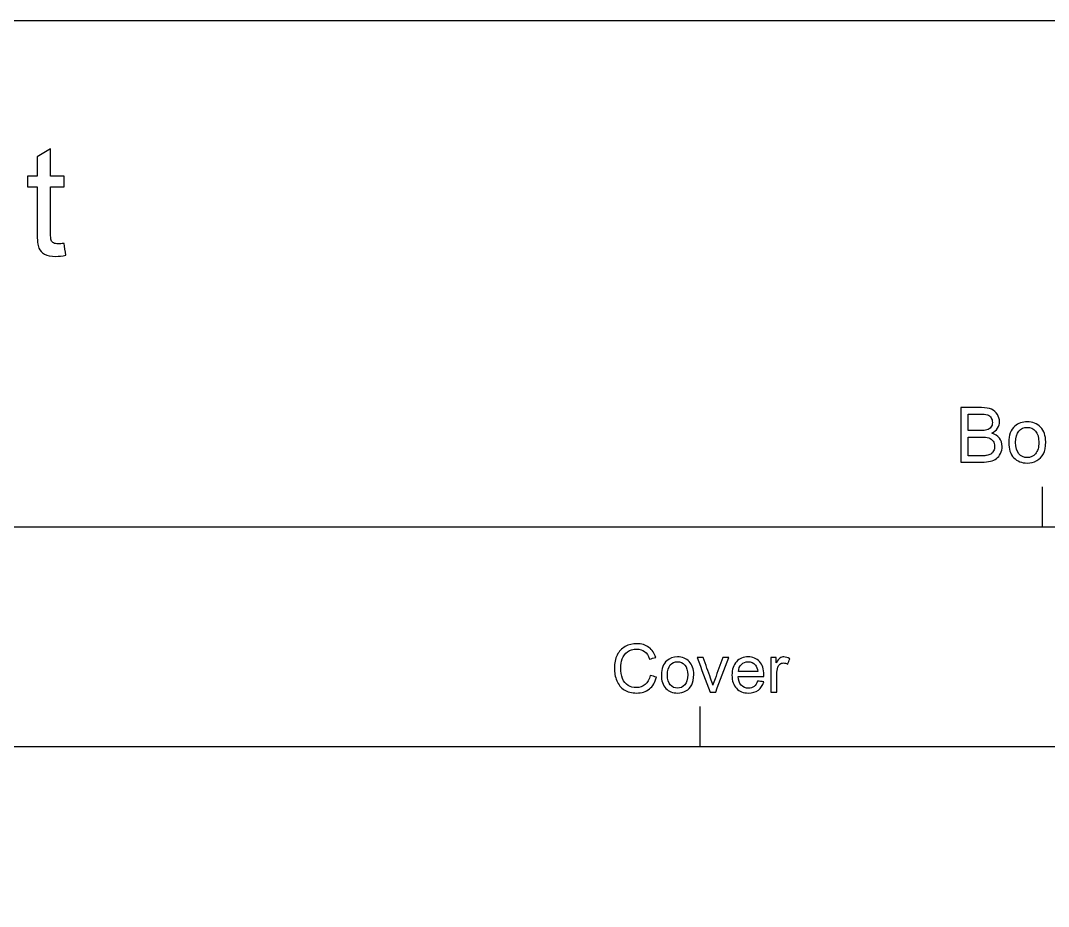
# Model space of a CAD drawing. Extents: x 0 to 1200, y 0 to 700.
# Drawn here: x 181.8 to 372.2, y 535.9 to 700 of the extents above; entities that cross this region are included whole.
import ezdxf

# ---------------------------------------------------------------- set-up
doc = ezdxf.new("R2010")
doc.units = 0
doc.header["$MEASUREMENT"] = 0
doc.layers.add('DEFAULT', color=7, linetype='CONTINUOUS')

msp = doc.modelspace()

# ---------------------------------------------------------------- linework, layer by layer
at = {"layer": 'DEFAULT', "color": 38}
msp.add_lwpolyline([(1200, 0), (0, 0), (0, 700), (1200, 700)], close=True, dxfattribs=at)
at = {"layer": 'DEFAULT', "color": 7}
for points in [[(371.04, 613.62), (371.04, 606.24)], [(32.24, 601.59), (32.24, 606.24), (728.58, 606.24), (728.58, 601.59)], [(307.65, 572.95), (307.65, 565.56)], [(164.66, 560.92), (164.66, 565.56), (450.63, 565.56), (450.63, 560.92)]]:
    msp.add_lwpolyline(points, dxfattribs=at)
at = {"layer": 'DEFAULT', "color": 38}
for points, knots in [([(189.88, 658.73), (189.99, 658), (190.11, 657.27), (190.23, 656.54), (189.54, 656.39), (188.91, 656.32), (188.36, 656.32), (187.46, 656.32), (186.76, 656.46), (186.27, 656.75), (185.77, 657.03), (185.42, 657.41), (185.22, 657.87), (185.02, 658.33), (184.91, 659.31), (184.91, 660.8), (184.91, 663.61), (184.91, 666.41), (184.91, 669.22), (184.31, 669.22), (183.7, 669.22), (183.1, 669.22), (183.1, 669.86), (183.1, 670.5), (183.1, 671.15), (183.7, 671.15), (184.31, 671.15), (184.91, 671.15), (184.91, 672.36), (184.91, 673.56), (184.91, 674.77), (185.74, 675.27), (186.56, 675.76), (187.38, 676.26), (187.38, 674.56), (187.38, 672.85), (187.38, 671.15), (188.21, 671.15), (189.04, 671.15), (189.88, 671.15), (189.88, 670.5), (189.88, 669.86), (189.88, 669.22), (189.04, 669.22), (188.21, 669.22), (187.38, 669.22), (187.38, 666.37), (187.38, 663.51), (187.38, 660.66), (187.38, 659.95), (187.42, 659.5), (187.51, 659.3), (187.6, 659.09), (187.74, 658.93), (187.94, 658.81), (188.14, 658.69), (188.42, 658.64), (188.79, 658.64), (189.06, 658.64), (189.43, 658.67), (189.88, 658.73)], [0, 0, 0, 0, 6.29355, 6.29355, 6.29355, 7.29355, 7.29355, 7.29355, 8.29355, 8.29355, 8.29355, 9.29355, 9.29355, 9.29355, 10.29355, 10.29355, 10.29355, 34.16155, 34.16155, 34.16155, 39.31755, 39.31755, 39.31755, 44.78555, 44.78555, 44.78555, 49.94155, 49.94155, 49.94155, 60.21555, 60.21555, 60.21555, 68.38268, 68.38268, 68.38268, 82.87568, 82.87568, 82.87568, 89.94568, 89.94568, 89.94568, 95.41368, 95.41368, 95.41368, 102.48368, 102.48368, 102.48368, 126.74168, 126.74168, 126.74168, 127.74168, 127.74168, 127.74168, 128.74168, 128.74168, 128.74168, 129.74168, 129.74168, 129.74168, 130.74168, 130.74168, 130.74168, 130.74168]), ([(355.99, 618.2), (355.99, 621.56), (355.99, 624.93), (355.99, 628.3), (357.25, 628.3), (358.52, 628.3), (359.78, 628.3), (360.55, 628.3), (361.17, 628.2), (361.64, 627.99), (362.1, 627.79), (362.47, 627.47), (362.73, 627.05), (363, 626.62), (363.13, 626.18), (363.13, 625.71), (363.13, 625.28), (363.01, 624.88), (362.78, 624.49), (362.54, 624.11), (362.19, 623.81), (361.71, 623.57), (362.33, 623.39), (362.8, 623.09), (363.12, 622.65), (363.45, 622.22), (363.62, 621.71), (363.62, 621.13), (363.62, 620.65), (363.52, 620.21), (363.32, 619.81), (363.12, 619.4), (362.87, 619.09), (362.58, 618.87), (362.28, 618.64), (361.91, 618.48), (361.47, 618.37), (361.03, 618.25), (360.48, 618.2), (359.84, 618.2), (358.56, 618.2), (357.27, 618.2), (355.99, 618.2)], [10.918, 10.918, 10.918, 10.918, 39.551, 39.551, 39.551, 50.293, 50.293, 50.293, 51.293, 51.293, 51.293, 52.293, 52.293, 52.293, 53.293, 53.293, 53.293, 54.293, 54.293, 54.293, 55.293, 55.293, 55.293, 56.293, 56.293, 56.293, 57.293, 57.293, 57.293, 58.293, 58.293, 58.293, 59.293, 59.293, 59.293, 60.293, 60.293, 60.293, 61.293, 61.293, 61.293, 72.211, 72.211, 72.211, 72.211]), ([(357.33, 624.05), (358.05, 624.05), (358.78, 624.05), (359.51, 624.05), (360.1, 624.05), (360.53, 624.09), (360.78, 624.17), (361.12, 624.27), (361.38, 624.44), (361.55, 624.67), (361.73, 624.91), (361.81, 625.2), (361.81, 625.56), (361.81, 625.89), (361.73, 626.19), (361.57, 626.44), (361.41, 626.7), (361.18, 626.87), (360.88, 626.96), (360.58, 627.06), (360.07, 627.11), (359.34, 627.11), (358.67, 627.11), (358, 627.11), (357.33, 627.11), (357.33, 626.09), (357.33, 625.07), (357.33, 624.05)], [8.652, 8.652, 8.652, 8.652, 14.843, 14.843, 14.843, 15.843, 15.843, 15.843, 16.843, 16.843, 16.843, 17.843, 17.843, 17.843, 18.843, 18.843, 18.843, 19.843, 19.843, 19.843, 20.843, 20.843, 20.843, 26.566, 26.566, 26.566, 35.218, 35.218, 35.218, 35.218]), ([(364.84, 621.86), (364.84, 623.21), (365.21, 624.21), (365.97, 624.87), (366.6, 625.41), (367.36, 625.68), (368.27, 625.68), (369.27, 625.68), (370.1, 625.35), (370.73, 624.69), (371.37, 624.03), (371.69, 623.12), (371.69, 621.96), (371.69, 621.02), (371.55, 620.28), (371.27, 619.74), (370.99, 619.2), (370.57, 618.78), (370.03, 618.48), (369.5, 618.18), (368.91, 618.03), (368.27, 618.03), (367.24, 618.03), (366.41, 618.36), (365.78, 619.02), (365.15, 619.67), (364.84, 620.62), (364.84, 621.86)], [1, 1, 1, 1, 2, 2, 2, 3, 3, 3, 4, 4, 4, 5, 5, 5, 6, 6, 6, 7, 7, 7, 8, 8, 8, 9, 9, 9, 10, 10, 10, 10]), ([(366.11, 621.86), (366.11, 620.92), (366.32, 620.22), (366.72, 619.75), (367.13, 619.28), (367.65, 619.05), (368.27, 619.05), (368.88, 619.05), (369.4, 619.29), (369.8, 619.75), (370.21, 620.22), (370.42, 620.94), (370.42, 621.9), (370.42, 622.8), (370.21, 623.49), (369.8, 623.95), (369.39, 624.42), (368.88, 624.65), (368.27, 624.65), (367.65, 624.65), (367.13, 624.42), (366.72, 623.96), (366.32, 623.49), (366.11, 622.79), (366.11, 621.86)], [1, 1, 1, 1, 2, 2, 2, 3, 3, 3, 4, 4, 4, 5, 5, 5, 6, 6, 6, 7, 7, 7, 8, 8, 8, 9, 9, 9, 9]), ([(357.33, 619.39), (358.16, 619.39), (359, 619.39), (359.84, 619.39), (360.27, 619.39), (360.58, 619.4), (360.75, 619.44), (361.06, 619.49), (361.32, 619.58), (361.52, 619.71), (361.73, 619.84), (361.9, 620.03), (362.03, 620.27), (362.16, 620.52), (362.23, 620.8), (362.23, 621.13), (362.23, 621.5), (362.14, 621.83), (361.94, 622.11), (361.75, 622.38), (361.48, 622.58), (361.14, 622.69), (360.8, 622.81), (360.3, 622.86), (359.66, 622.86), (358.88, 622.86), (358.1, 622.86), (357.33, 622.86), (357.33, 621.7), (357.33, 620.55), (357.33, 619.39)], [9.844, 9.844, 9.844, 9.844, 16.973, 16.973, 16.973, 17.973, 17.973, 17.973, 18.973, 18.973, 18.973, 19.973, 19.973, 19.973, 20.973, 20.973, 20.973, 21.973, 21.973, 21.973, 22.973, 22.973, 22.973, 23.973, 23.973, 23.973, 30.594, 30.594, 30.594, 40.438, 40.438, 40.438, 40.438]), ([(298.44, 578.69), (298.83, 578.59), (299.22, 578.49), (299.61, 578.39), (299.36, 577.43), (298.92, 576.7), (298.29, 576.19), (297.65, 575.69), (296.87, 575.44), (295.95, 575.44), (295, 575.44), (294.22, 575.63), (293.63, 576.02), (293.03, 576.41), (292.57, 576.97), (292.26, 577.7), (291.95, 578.44), (291.8, 579.23), (291.8, 580.07), (291.8, 580.99), (291.97, 581.8), (292.32, 582.48), (292.67, 583.17), (293.18, 583.69), (293.82, 584.04), (294.47, 584.4), (295.19, 584.58), (295.97, 584.58), (296.85, 584.58), (297.6, 584.35), (298.2, 583.9), (298.8, 583.45), (299.22, 582.82), (299.46, 582), (299.07, 581.91), (298.69, 581.82), (298.31, 581.73), (298.1, 582.37), (297.8, 582.84), (297.41, 583.14), (297.02, 583.43), (296.53, 583.58), (295.94, 583.58), (295.26, 583.58), (294.7, 583.41), (294.24, 583.09), (293.78, 582.76), (293.46, 582.32), (293.28, 581.78), (293.09, 581.23), (293, 580.66), (293, 580.08), (293, 579.33), (293.11, 578.67), (293.33, 578.11), (293.55, 577.55), (293.89, 577.13), (294.35, 576.85), (294.81, 576.58), (295.31, 576.44), (295.85, 576.44), (296.51, 576.44), (297.06, 576.63), (297.52, 577), (297.97, 577.38), (298.28, 577.94), (298.44, 578.69)], [0, 0, 0, 0, 3.419034, 3.419034, 3.419034, 4.419034, 4.419034, 4.419034, 5.419034, 5.419034, 5.419034, 6.419034, 6.419034, 6.419034, 7.419034, 7.419034, 7.419034, 8.419034, 8.419034, 8.419034, 9.419034, 9.419034, 9.419034, 10.419034, 10.419034, 10.419034, 11.419034, 11.419034, 11.419034, 12.419034, 12.419034, 12.419034, 13.419034, 13.419034, 13.419034, 16.772399, 16.772399, 16.772399, 17.772399, 17.772399, 17.772399, 18.772399, 18.772399, 18.772399, 19.772399, 19.772399, 19.772399, 20.772399, 20.772399, 20.772399, 21.772399, 21.772399, 21.772399, 22.772399, 22.772399, 22.772399, 23.772399, 23.772399, 23.772399, 24.772399, 24.772399, 24.772399, 25.772399, 25.772399, 25.772399, 26.772399, 26.772399, 26.772399, 26.772399]), ([(300.51, 578.79), (300.51, 579.97), (300.84, 580.85), (301.5, 581.42), (302.05, 581.9), (302.72, 582.13), (303.51, 582.13), (304.39, 582.13), (305.11, 581.85), (305.67, 581.27), (306.23, 580.69), (306.51, 579.9), (306.51, 578.88), (306.51, 578.05), (306.38, 577.41), (306.14, 576.93), (305.89, 576.46), (305.53, 576.1), (305.06, 575.83), (304.58, 575.57), (304.07, 575.44), (303.51, 575.44), (302.61, 575.44), (301.89, 575.73), (301.34, 576.3), (300.78, 576.88), (300.51, 577.71), (300.51, 578.79)], [1, 1, 1, 1, 2, 2, 2, 3, 3, 3, 4, 4, 4, 5, 5, 5, 6, 6, 6, 7, 7, 7, 8, 8, 8, 9, 9, 9, 10, 10, 10, 10]), ([(301.62, 578.79), (301.62, 577.97), (301.8, 577.35), (302.16, 576.95), (302.52, 576.54), (302.97, 576.33), (303.51, 576.33), (304.05, 576.33), (304.5, 576.54), (304.85, 576.95), (305.21, 577.36), (305.39, 577.98), (305.39, 578.82), (305.39, 579.62), (305.21, 580.22), (304.85, 580.62), (304.49, 581.03), (304.04, 581.24), (303.51, 581.24), (302.97, 581.24), (302.52, 581.03), (302.16, 580.63), (301.8, 580.22), (301.62, 579.61), (301.62, 578.79)], [1, 1, 1, 1, 2, 2, 2, 3, 3, 3, 4, 4, 4, 5, 5, 5, 6, 6, 6, 7, 7, 7, 8, 8, 8, 9, 9, 9, 9]), ([(309.56, 575.59), (308.74, 577.72), (307.93, 579.86), (307.12, 581.99), (307.5, 581.99), (307.88, 581.99), (308.27, 581.99), (308.72, 580.71), (309.18, 579.43), (309.64, 578.16), (309.79, 577.74), (309.93, 577.31), (310.05, 576.87), (310.15, 577.2), (310.28, 577.61), (310.45, 578.08), (310.93, 579.39), (311.4, 580.69), (311.88, 581.99), (312.25, 581.99), (312.62, 581.99), (312.99, 581.99), (312.19, 579.86), (311.38, 577.72), (310.57, 575.59), (310.23, 575.59), (309.89, 575.59), (309.56, 575.59)], [2.871, 2.871, 2.871, 2.871, 22.288812, 22.288812, 22.288812, 25.535812, 25.535812, 25.535812, 37.081979, 37.081979, 37.081979, 38.081979, 38.081979, 38.081979, 39.081979, 39.081979, 39.081979, 50.867845, 50.867845, 50.867845, 54.028845, 54.028845, 54.028845, 73.434594, 73.434594, 73.434594, 76.305594, 76.305594, 76.305594, 76.305594]), ([(318.33, 577.65), (318.71, 577.6), (319.08, 577.56), (319.46, 577.51), (319.28, 576.85), (318.95, 576.35), (318.47, 575.99), (317.99, 575.62), (317.38, 575.44), (316.64, 575.44), (315.7, 575.44), (314.96, 575.73), (314.41, 576.31), (313.86, 576.88), (313.59, 577.69), (313.59, 578.73), (313.59, 579.81), (313.87, 580.65), (314.42, 581.24), (314.98, 581.84), (315.7, 582.13), (316.58, 582.13), (317.44, 582.13), (318.14, 581.84), (318.68, 581.26), (319.22, 580.68), (319.49, 579.86), (319.49, 578.8), (319.49, 578.74), (319.49, 578.64), (319.49, 578.51), (317.89, 578.51), (316.3, 578.51), (314.71, 578.51), (314.75, 577.81), (314.95, 577.27), (315.31, 576.9), (315.67, 576.52), (316.11, 576.33), (316.65, 576.33), (317.04, 576.33), (317.38, 576.44), (317.67, 576.65), (317.95, 576.86), (318.17, 577.19), (318.33, 577.65)], [0, 0, 0, 0, 3.2032, 3.2032, 3.2032, 4.2032, 4.2032, 4.2032, 5.2032, 5.2032, 5.2032, 6.2032, 6.2032, 6.2032, 7.2032, 7.2032, 7.2032, 8.2032, 8.2032, 8.2032, 9.2032, 9.2032, 9.2032, 10.2032, 10.2032, 10.2032, 11.2032, 11.2032, 11.2032, 12.2032, 12.2032, 12.2032, 25.7382, 25.7382, 25.7382, 26.7382, 26.7382, 26.7382, 27.7382, 27.7382, 27.7382, 28.7382, 28.7382, 28.7382, 29.7382, 29.7382, 29.7382, 29.7382]), ([(314.77, 579.4), (315.96, 579.4), (317.15, 579.4), (318.35, 579.4), (318.3, 579.94), (318.16, 580.35), (317.94, 580.62), (317.59, 581.03), (317.14, 581.24), (316.59, 581.24), (316.09, 581.24), (315.67, 581.08), (315.34, 580.74), (315, 580.41), (314.81, 579.96), (314.77, 579.4)], [1, 1, 1, 1, 11.134, 11.134, 11.134, 12.134, 12.134, 12.134, 13.134, 13.134, 13.134, 14.134, 14.134, 14.134, 15.134, 15.134, 15.134, 15.134]), ([(320.81, 575.59), (320.81, 577.72), (320.81, 579.86), (320.81, 581.99), (321.13, 581.99), (321.46, 581.99), (321.78, 581.99), (321.78, 581.67), (321.78, 581.34), (321.78, 581.02), (322.03, 581.47), (322.26, 581.77), (322.47, 581.92), (322.68, 582.06), (322.92, 582.13), (323.17, 582.13), (323.54, 582.13), (323.91, 582.02), (324.29, 581.78), (324.16, 581.45), (324.04, 581.11), (323.91, 580.78), (323.65, 580.93), (323.38, 581.01), (323.12, 581.01), (322.88, 581.01), (322.67, 580.94), (322.48, 580.8), (322.29, 580.66), (322.15, 580.46), (322.07, 580.21), (321.95, 579.82), (321.89, 579.4), (321.89, 578.94), (321.89, 577.82), (321.89, 576.7), (321.89, 575.59), (321.53, 575.59), (321.17, 575.59), (320.81, 575.59)], [3.076, 3.076, 3.076, 3.076, 21.225, 21.225, 21.225, 23.994, 23.994, 23.994, 26.745, 26.745, 26.745, 27.745, 27.745, 27.745, 28.745, 28.745, 28.745, 29.745, 29.745, 29.745, 32.789489, 32.789489, 32.789489, 33.789489, 33.789489, 33.789489, 34.789489, 34.789489, 34.789489, 35.789489, 35.789489, 35.789489, 36.789489, 36.789489, 36.789489, 46.291489, 46.291489, 46.291489, 49.367489, 49.367489, 49.367489, 49.367489])]:
    msp.add_open_spline(points, degree=3, knots=knots, dxfattribs=at)

doc.saveas('drawing.dxf')
